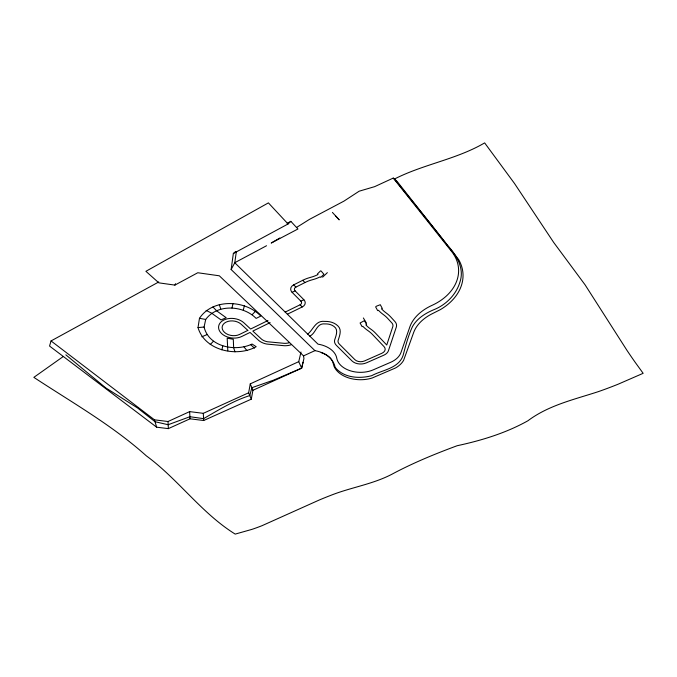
<?xml version="1.0" encoding="UTF-8"?>
<svg xmlns="http://www.w3.org/2000/svg" width="677" height="677" viewBox="0 0 677 677"><rect width="100%" height="100%" fill="white"/><g stroke="black" fill="none" stroke-linecap="round" stroke-linejoin="round"><path stroke-width="1.02" d="M63.266 356.517L33.85 377.36C71.999 402.468 112.086 425.148 146.283 455.807C178.263 479.265 201.382 513.09 235.207 534.102L251.886 529.389A189.044 109.2 -47.7 0 0 262.143 525.64L319.189 500.041A665.813 464.71 -87.1 0 1 330.258 495.564C350.381 487.474 372.274 484.427 391.67 474.365C412.699 463.06 434.812 453.996 457.178 445.72C481.66 440.448 505.931 433.06 527.891 420.781C548.751 405.142 574.189 399.548 598.443 391.602A289.307 172.017 -32.2 0 0 618.228 384.164L643.15 373.315L635.305 362.491A295.138 43.624 64.9 0 1 627.004 350.415L585.089 284.848L553.71 242.476L514.478 183.442L484.647 142.898C456.459 159.433 423.379 164.223 394.403 179.058C412.166 201.238 430.327 223.097 447.692 245.59C456.586 255.127 464.498 268.304 460.047 281.717C456.51 294.038 446.702 304.218 434.998 309.237C426.138 312.782 417.294 318.021 412.488 326.568C408.197 335.834 405.641 345.795 403.035 355.628C398.482 368.559 382.31 369.947 371.698 375.676C359.419 378.968 343.594 377.961 335.166 367.349C333.092 357.659 324.224 352.285 314.923 350.635L231.136 269.522L233.345 253.528L235.689 251.446M231.136 269.522L234.775 262.744L236.324 251.751M198.022 327.592L199.47 318.308C212.68 298.252 245.226 299.776 260.831 316.074L256.126 318.402C243.212 305.175 217.215 303.702 205.706 319.451L204.073 327.033C208.897 346.996 235.478 351.989 252.089 344.026L256.185 346.717C236.942 357.481 204.716 350.754 198.022 327.592L204.073 327.033M158.74 281.97L51.046 340.937L49.548 346.057L156.641 427.187L168.336 428.634L190.009 418.809L203.684 420.519L251.277 399.168L248.645 392.795L250.262 383.859L298.752 361.653L300.994 352.015M251.277 399.168L252.927 390.282L250.262 383.859M252.927 390.282L301.654 368.186L303.939 358.582L303.541 355.874L219.323 275.801L197.777 272.746L174.894 285.102L158.85 282.851L145.902 271.308L268.397 202.88L288.063 223.977L290.848 221.345L297.939 228.995L271.206 243.051L279.813 237.999M303.059 362.263L301.629 368.136L273.694 380.085L251.852 387.701L249.796 395.571C233.243 400.784 218.502 410.042 203.582 418.648L189.898 416.719L168.158 424.724L155.033 421.72L137.609 408.003L105.756 387.879L65.838 354.833M221.844 349.831L222.809 345.845M231.966 308.027L233.023 303.643M243.263 310.125L244.372 305.759M174.894 285.102L175.546 283.697M210.225 344.576L213.399 341.267M252.149 314.661L255.61 311.107M322.624 277.172L327.355 272.645M296.501 227.514L309.389 219.416L343.933 201.137L359.157 191.202L374.686 186.64L393.269 178.068L397.06 181.368L458.583 259.477A57.79 42.016 -3.6 0 1 440.338 309.634L431.511 314.094A44.445 29.983 -5.5 0 0 413.791 332.145L403.61 360.342A27.088 18.177 -1.1 0 1 395.503 367.983L372.189 377.994A26.758 17.822 -0.1 0 1 362.271 379.695A27.655 18.431 -0.1 0 1 333.973 366.198L332.923 362.457A20.428 13.557 2.4 0 0 321.177 352.599M307.713 334.091C313.366 329.733 315.364 320.204 324.808 321.406C329.462 321.236 334.413 322.514 337.815 325.84C342.164 329.716 339.583 335.86 338.136 340.413A7.058 4.815 0.7 0 0 339.262 344.018L354.892 359.665A6.939 4.646 -0.1 0 0 364.471 360.959L381.955 353.233A7.007 4.731 -1.1 0 0 384.096 346.683L372.629 334.641A29.856 11.89 66.1 0 0 368.745 331.205L366.782 329.792A29.043 11.238 64.8 0 1 362.838 326.297L362.085 326.644L360.088 323.005L363.854 320.94L364.607 320.906L366.604 324.562L365.851 324.909A29.094 11.17 64.8 0 0 369.786 328.413L371.741 329.826A29.906 11.814 66.1 0 1 375.625 333.287L386.745 345.016L392.778 326.695A7.202 4.993 -1.8 0 0 391.856 322.937L388.006 318.757A30.414 11.526 65.9 0 0 384.121 315.169L382.175 313.688A29.585 10.883 64.7 0 1 378.9 310.743L378.426 310.261L377.656 310.616L375.642 306.901L376.404 306.216L380.288 304.718L382.302 308.45L381.532 308.814L381.997 309.304A29.636 10.807 64.7 0 0 385.264 312.249L387.21 313.739A30.465 11.45 65.9 0 1 391.078 317.344L394.919 321.541A10.807 7.489 -1.8 0 1 396.282 327.186L388.437 350.711A10.519 7.1 -1.1 0 1 383.825 355.188L366.359 362.872A10.4 6.973 -0.1 0 1 352.023 360.943L336.367 345.338A10.578 7.219 0.7 0 1 334.666 339.939C336.004 335.784 338.72 329.589 333.989 326.449C331.468 324.537 328.227 323.792 325.095 323.911C316.235 322.887 316.21 333.279 309.787 336.122M287.141 223.351L290.848 221.345M233.345 253.528L288.063 223.977M234.775 262.701L266.552 245.726M292.117 292.346A7.455 5.382 3.7 0 1 293.666 284.865L302.746 280.295A31.641 17.475 -45 0 1 308.814 277.875L311.852 276.978A30.702 16.333 -43.4 0 0 317.995 274.523L317.445 273.94L320.61 270.817L321.177 271.079L323.902 274.303L320.746 277.409L320.196 276.834A30.634 16.375 -43.4 0 1 314.052 279.271L311.022 280.16A31.565 17.517 -45 0 0 304.955 282.571L295.891 287.116A3.732 2.691 3.7 0 0 295.104 290.856L292.117 292.346L300.876 301.163A3.673 2.615 3.6 0 1 300.08 304.794L285.212 312.08M300.876 301.163L303.846 299.699L295.104 290.856M267.948 320.543L250.625 329.03L243.94 322.836A14.31 9.783 7.1 0 0 223.901 319.984A14.31 9.783 7.1 0 0 221.701 333.659A14.31 9.783 7.1 0 0 241.748 336.486L250.05 332.432L258.936 340.633A14.192 9.698 5 0 0 266.772 344.06L284.154 345.71A14.166 9.69 4.1 0 0 291.178 344.754M270.14 322.624L252.826 331.078L261.559 339.177A10.646 7.278 5 0 0 267.449 341.758L284.196 343.332A10.62 7.269 4.1 0 0 289.477 342.613M287.387 314.204L302.238 306.952A7.354 5.23 3.6 0 0 303.846 299.699M303.541 355.874L314.923 350.635M51.046 340.937L154.474 419.825L168.023 421.517L189.645 411.616L203.303 413.334L248.645 392.795M201.848 336.799L206.807 334.683M199.47 318.308L205.706 319.451M206.121 310.404L211.562 313.129L221.049 319.916L226.177 317.708L216.708 310.878L212.942 306.977M250.693 344.695L254.476 348.147M234.775 262.744L317.995 344.144L320.424 344.627A23.788 15.876 2.4 0 1 336.816 358.497A24.042 16.121 -0.1 0 0 362.043 372.316A23.162 15.52 -0.1 0 0 373.255 369.845L390.663 362.297A23.441 15.825 -1.1 0 0 401.012 352.421L410.017 326.416A47.839 32.462 -5.6 0 1 431.943 305.403A53.644 39.215 -3.7 0 0 451.161 250.922L393.269 178.068M300.08 304.794L302.238 306.952M293.666 284.865L295.891 287.116M302.746 280.295L304.955 282.571M335.834 216.158L339.219 219.864L332.415 212.417M243.957 346.861L246.944 350.618M363.363 317.962L366.359 322.997M298.752 361.653L301.654 368.186M219.306 304.608L220.795 309.093M235.004 351.862L233.65 347.783L233.294 339.295L227.193 338.195L227.81 350.813M154.474 419.825L156.641 427.187M203.303 413.334L203.684 420.519M189.645 411.616L190.009 418.809M168.023 421.517L168.336 428.634M247.841 330.393L239.54 334.463A10.739 7.337 7.1 0 1 224.493 332.365A10.739 7.337 7.1 0 1 226.118 322.108A10.739 7.337 7.1 0 1 241.156 324.224L247.841 330.393"/></g></svg>
